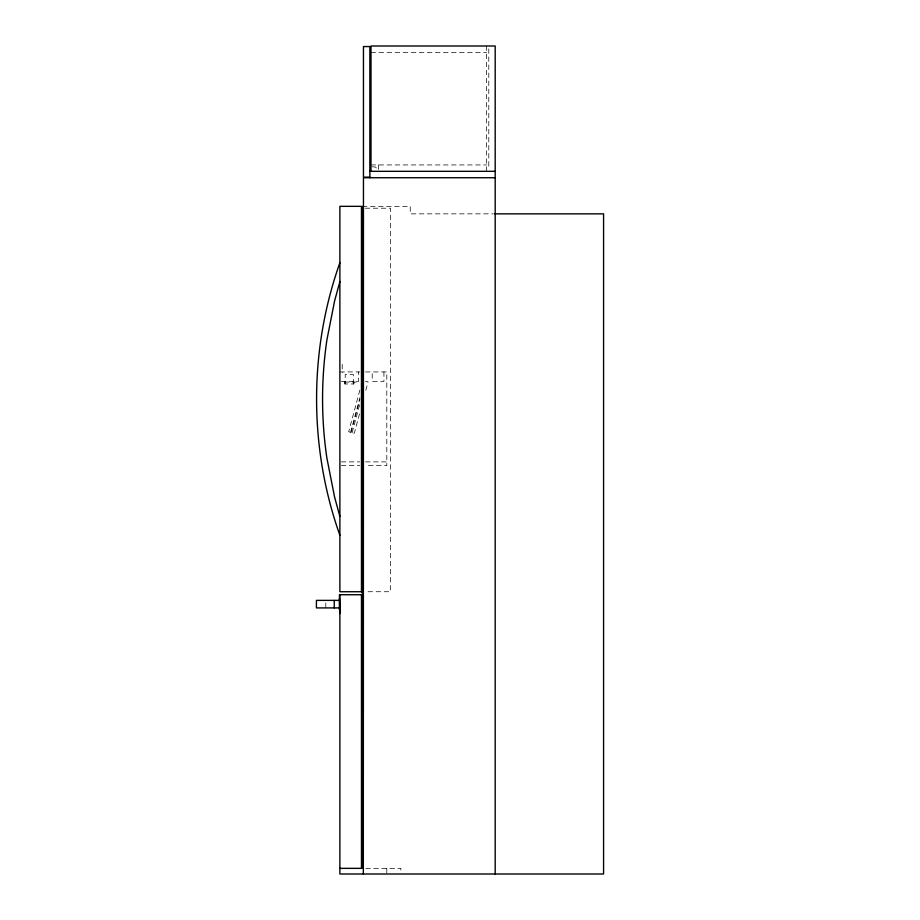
<?xml version="1.0" encoding="UTF-8"?>
<svg xmlns="http://www.w3.org/2000/svg" width="920" height="920" viewBox="0 0 920 920"><rect width="100%" height="100%" fill="white"/><g stroke="black" fill="none" stroke-linecap="round" stroke-linejoin="round"><path stroke-width="0.69" stroke-dasharray="4.6 3.45" d="M359.846 390.126L348.691 431.779L354.303 433.285L359.881 412.459M350.623 432.296L359.927 397.589M351.084 432.411L360.007 399.096M352.153 432.699L359.961 403.546M365.838 390.241L368.069 381.915L365.47 381.225M370.99 52.394L486.53 52.394M370.99 164.933L486.53 164.933M372.243 166.808L375.693 167.06L376.636 168.693M362.399 206.333L410.262 206.333L410.262 213.854L493.315 213.854M365.217 208.208L390.505 208.208L390.505 591.732L365.217 591.732M339.882 371.933L359.789 371.933M365.47 371.933L386.803 371.933L386.803 465.647L365.47 465.647M341.216 381.34L358.65 381.34L358.65 371.933M341.297 461.886L359.789 461.886M365.47 461.886L386.803 461.886M341.297 465.647L359.789 465.647M365.769 868.353L400.844 868.353L400.844 871.182M488.796 48.852L488.796 168.475M486.53 46L486.53 171.327M386.803 868.353L386.803 874M383.928 371.933L383.928 381.34L372.197 381.34L372.197 371.933M378.522 164.933L378.522 171.327M356.304 381.34L356.304 382.087L342.228 382.087L342.228 381.34M353.959 382.087L353.959 383.973L344.574 383.973L344.574 382.087M353.326 383.973L353.326 374.566L345.195 374.566L345.195 383.973M342.228 364.4L342.228 372.68M325.806 602.887L325.806 607.913"/><path stroke-width="1.38" d="M339.882 281.601L334.604 300.897L326.91 339.905A404.88 404.88 0 0 0 326.899 458.148L334.604 497.156L339.882 516.453M339.882 262.786C308.821 350.163 308.821 447.902 339.882 535.267M369.863 171.327L495.19 171.327M369.863 177.157L363.457 177.157L363.457 46.563L369.863 46.563L369.863 177.732M495.19 177.732L363.457 177.732L363.342 874M361.468 208.208L362.399 208.208M494.753 213.854L603.577 213.854L603.577 874L339.882 874L339.882 594.734M362.399 591.732L339.882 591.732L339.882 206.333L361.468 206.333L361.468 591.732M362.399 594.734L339.411 594.734L339.882 613.559M339.411 598.506L339.411 609.787M338.94 600.38L316.422 600.38L316.422 607.913L338.94 607.913M339.882 868.353L363.342 868.353M495.19 874L495.19 46L370.99 46L370.99 171.327M362.399 206.333L362.399 868.353M361.468 594.734L361.468 868.353M334.247 600.38L334.247 607.913"/></g></svg>
